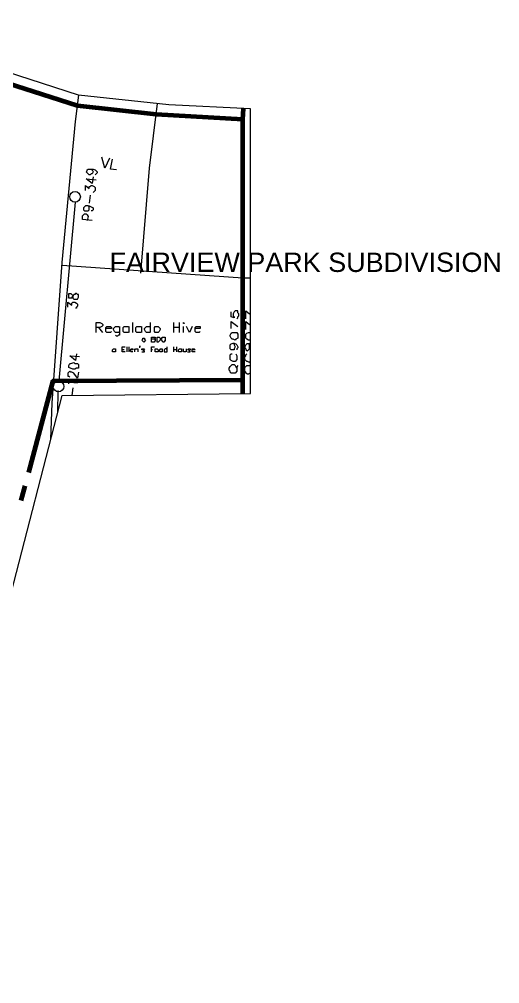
# Model space of a CAD drawing. Header units: millimetres. Extents: x 5.9 to 40.1, y 2 to 30.5.
# Drawn here: x 33.051 to 35.339, y 13.697 to 18.287 of the extents above; entities that cross this region are included whole.
import ezdxf

# ---------------------------------------------------------------- set-up
doc = ezdxf.new("R2010")
doc.units = ezdxf.units.MM
for name, color, linetype in [('PDF_0', 7, 'Continuous'), ('PDF_S31$BOUNDARY-NODE', 3, 'Continuous'), ('PDF_S31$STRAND', 7, 'Continuous'), ('PDF_Text', 7, 'Continuous')]:
    doc.layers.add(name, color=color, linetype=linetype)
for name, color, linetype, true_color in [('PDF_S31$Actives-NodeReceiver', 104, 'Continuous', 0x009525), ('PDF_S31$LOTS', 254, 'Continuous', 0xdcdcdc), ('PDF_S31$MDU', 153, 'Continuous', 0x6ea5dd), ('PDF_S31$ROAD', 8, 'Continuous', 0x808080), ('PDF_S31$SDU', 157, 'Continuous', 0x396472)]:
    doc.layers.add(name, color=color, linetype=linetype, true_color=true_color)
doc.styles.add('PDF Swiss721BT-LightCondensed', font='arial.ttf')

msp = doc.modelspace()

# ---------------------------------------------------------------- linework, layer by layer
at = {"layer": 'PDF_0', "lineweight": 9}
msp.add_lwpolyline([(26.1707, 9.0517), (29.0441, 9.0285), (29.0533, 9.9725), (33.014, 10.0928), (32.9955, 12.7302), (33.0001, 13.6648), (33.0001, 14.5856), (33.0001, 15.5064), (33.2546, 16.4965), (34.1523, 16.5058), (34.1523, 17.8615), (33.7636, 17.88), (33.3333, 17.9263), (32.8706, 18.0744), (31.8619, 18.19), (31.8665, 18.2363), (31.3622, 18.2826), (31.1632, 18.2085), (30.2471, 18.2872), (30.3304, 17.7643), (28.4009, 17.4636)], dxfattribs=at)
at = {"layer": 'PDF_S31$Actives-NodeReceiver', "lineweight": 18}
for points in [[(34.0875, 16.8621), (34.0921, 16.8667), (34.0921, 16.8713), (34.0968, 16.876), (34.0968, 16.8852), (34.0921, 16.8898), (34.0921, 16.8991), (34.0782, 16.8991), (34.0736, 16.8945), (34.069, 16.8852), (34.069, 16.876), (34.0736, 16.8713), (34.0736, 16.8667), (34.0597, 16.8713), (34.0597, 16.8945)], [(34.1291, 16.8621), (34.1291, 16.8991), (34.1476, 16.8852)], [(34.0597, 16.8158), (34.0597, 16.8482), (34.0921, 16.8251)], [(34.1291, 16.8112), (34.1291, 16.8482), (34.1476, 16.8343)], [(34.1476, 16.7603), (34.143, 16.7603), (34.1338, 16.7649), (34.1291, 16.7695), (34.1291, 16.788), (34.1338, 16.7927), (34.143, 16.7973), (34.1476, 16.7973)], [(34.069, 16.7464), (34.0736, 16.7464), (34.0829, 16.7418), (34.0875, 16.7371), (34.0921, 16.7279), (34.0921, 16.7233), (34.0875, 16.7186), (34.0875, 16.714)], [(34.1476, 16.7418), (34.143, 16.7418), (34.1338, 16.7418), (34.1291, 16.7371), (34.1245, 16.7279), (34.1245, 16.7233), (34.1291, 16.7186), (34.1291, 16.714), (34.1384, 16.7094), (34.1476, 16.7186), (34.1476, 16.7371), (34.143, 16.7418)], [(34.0829, 16.6955), (34.0875, 16.6862), (34.0875, 16.6677), (34.0782, 16.6585), (34.069, 16.6585), (34.0597, 16.6631), (34.0551, 16.6677), (34.0551, 16.6909), (34.0597, 16.6955), (34.0644, 16.6955)], [(34.1476, 16.6585), (34.1476, 16.6539), (34.1384, 16.6585), (34.1338, 16.6585), (34.1245, 16.6677), (34.1245, 16.6816), (34.1291, 16.6862), (34.1291, 16.6909), (34.1338, 16.6955)], [(34.0921, 16.64), (34.0829, 16.6261)], [(34.1476, 16.603), (34.143, 16.5983), (34.1384, 16.5983), (34.1291, 16.603), (34.1291, 16.6076), (34.1245, 16.6122), (34.1245, 16.6307), (34.1338, 16.64), (34.1476, 16.64)]]:
    msp.add_lwpolyline(points, dxfattribs=at)
for points in [[(34.0551, 16.7788), (34.0551, 16.7834), (34.0597, 16.7927), (34.0644, 16.7973), (34.0875, 16.7973), (34.0921, 16.788), (34.0921, 16.7695), (34.0829, 16.7649), (34.0782, 16.7603), (34.069, 16.7649), (34.0644, 16.7649), (34.0597, 16.7695)], [(34.0736, 16.7418), (34.0736, 16.7371), (34.0782, 16.7279), (34.0736, 16.7186), (34.0736, 16.714), (34.0597, 16.714), (34.0551, 16.7186), (34.0551, 16.7371), (34.0597, 16.7418), (34.069, 16.7464)], [(34.0505, 16.6168), (34.0505, 16.6261), (34.0551, 16.6353), (34.0644, 16.6446), (34.0736, 16.6446), (34.0875, 16.6307), (34.0875, 16.6122), (34.0782, 16.603), (34.0597, 16.603), (34.0551, 16.6076), (34.0551, 16.6122)]]:
    msp.add_lwpolyline(points, close=True, dxfattribs=at)
at = {"layer": 'PDF_S31$BOUNDARY-NODE', "lineweight": 60}
for points in [[(34.1153, 17.8106), (33.7035, 17.8337), (33.3287, 17.8754), (32.866, 18.0235), (32.4403, 18.0697)], [(34.1153, 16.5055), (34.1153, 17.8106), (34.1185, 17.8629)], [(33.0973, 16.131), (33.213, 16.5659), (34.1153, 16.5706)], [(33.0603, 15.9968), (33.0788, 16.0662)]]:
    msp.add_lwpolyline(points, dxfattribs=at)
at = {"layer": 'PDF_S31$LOTS', "lineweight": 0}
for points in [[(33.3287, 17.8754), (33.7035, 17.8337)], [(33.6294, 17.0795), (33.6711, 17.5793), (33.7087, 17.8859)], [(33.2546, 17.1166), (34.1153, 17.0564), (34.1476, 17.0564)], [(34.1153, 16.5055), (34.1153, 17.0564)], [(34.1153, 16.5706), (33.213, 16.5659)]]:
    msp.add_lwpolyline(points, dxfattribs=at)
at = {"layer": 'PDF_S31$MDU', "lineweight": 0}
for points in [[(33.4166, 16.7973), (33.4166, 16.8436), (33.4351, 16.8436), (33.4443, 16.8389), (33.449, 16.8343), (33.449, 16.8297), (33.4443, 16.8251), (33.4351, 16.8204), (33.4166, 16.8204)], [(33.449, 16.7973), (33.4305, 16.8204)], [(33.4906, 16.8019), (33.486, 16.7973), (33.4675, 16.7973), (33.4628, 16.8019), (33.4628, 16.8158), (33.4628, 16.8204), (33.4675, 16.8251), (33.486, 16.8251), (33.4906, 16.8204), (33.4906, 16.8158), (33.4628, 16.8158)], [(33.5276, 16.8019), (33.523, 16.7973), (33.5091, 16.7973), (33.5045, 16.8019), (33.4999, 16.8112), (33.4999, 16.8158), (33.5091, 16.8251), (33.523, 16.8251), (33.5276, 16.8204)], [(33.5276, 16.8251), (33.5276, 16.7834), (33.523, 16.7834), (33.5184, 16.7788), (33.5137, 16.7788), (33.5091, 16.7834)], [(33.5739, 16.8019), (33.5693, 16.7973), (33.5508, 16.7973), (33.5461, 16.8019), (33.5461, 16.8204), (33.5508, 16.8251), (33.5693, 16.8251), (33.5739, 16.8204)], [(33.5739, 16.7973), (33.5739, 16.8251)], [(33.5924, 16.7973), (33.5924, 16.8436)], [(33.634, 16.8019), (33.6294, 16.7973), (33.6109, 16.7973), (33.6063, 16.8019), (33.6063, 16.8204), (33.6109, 16.8251), (33.6294, 16.8251), (33.634, 16.8204)], [(33.634, 16.7973), (33.634, 16.8251)], [(33.6757, 16.8019), (33.6711, 16.7973), (33.6572, 16.7973), (33.6526, 16.8019), (33.6479, 16.8112), (33.6479, 16.8158), (33.6572, 16.8251), (33.6711, 16.8251), (33.6757, 16.8204)], [(33.6757, 16.7973), (33.6757, 16.8436)], [(33.7867, 16.7973), (33.7867, 16.8436)], [(33.8145, 16.8204), (33.7867, 16.8204)], [(33.8145, 16.7973), (33.8145, 16.8436)], [(33.833, 16.7973), (33.833, 16.8251)], [(33.8747, 16.8251), (33.8608, 16.7973), (33.8469, 16.8251)], [(33.9117, 16.8019), (33.907, 16.7973), (33.8932, 16.7973), (33.8885, 16.8019), (33.8885, 16.8158), (33.8885, 16.8204), (33.8932, 16.8251), (33.9117, 16.8251), (33.9117, 16.8158), (33.8885, 16.8158)]]:
    msp.add_lwpolyline(points, dxfattribs=at)
for points in [[(33.6988, 16.8251), (33.7127, 16.8251), (33.722, 16.8158), (33.722, 16.8112), (33.7173, 16.8019), (33.7127, 16.7973), (33.6988, 16.7973), (33.6942, 16.8019), (33.6942, 16.8204)], [(33.833, 16.8389), (33.833, 16.8436), (33.8376, 16.8389)]]:
    msp.add_lwpolyline(points, close=True, dxfattribs=at)
at = {"layer": 'PDF_S31$ROAD', "lineweight": 0}
msp.add_lwpolyline([(33.2013, 16.2891), (33.2084, 16.4595), (33.2546, 17.1304), (33.3194, 17.8014), (33.335, 17.9261)], dxfattribs=at)
at = {"layer": 'PDF_S31$SDU', "lineweight": 0}
for points in [[(33.4814, 17.6255), (33.4582, 17.5793), (33.4443, 17.6302)], [(33.5137, 17.57), (33.486, 17.5746), (33.4952, 17.6209)], [(33.6942, 16.7649), (33.6988, 16.7649), (33.6988, 16.7557), (33.6942, 16.7557), (33.6942, 16.751), (33.6803, 16.751), (33.6803, 16.7742), (33.6988, 16.7742), (33.6988, 16.7695), (33.6942, 16.7649), (33.6803, 16.7649)], [(33.5554, 16.7048), (33.5415, 16.7048), (33.5415, 16.7279), (33.5554, 16.7279)], [(33.5508, 16.714), (33.5415, 16.714)], [(33.5646, 16.7048), (33.5646, 16.7279)], [(33.5739, 16.7048), (33.5739, 16.7279)], [(33.5924, 16.7048), (33.5832, 16.7048), (33.5785, 16.7094), (33.5785, 16.714), (33.5832, 16.714), (33.5832, 16.7186), (33.5924, 16.7186), (33.5924, 16.714), (33.5785, 16.714)], [(33.6017, 16.7048), (33.6017, 16.7186)], [(33.6017, 16.714), (33.6063, 16.7186), (33.6155, 16.7186), (33.6155, 16.7048)], [(33.6248, 16.7233), (33.6248, 16.7279), (33.6248, 16.7325), (33.6248, 16.7279)], [(33.634, 16.7048), (33.6479, 16.7048), (33.6479, 16.7094), (33.6433, 16.7094), (33.6387, 16.714), (33.634, 16.714), (33.634, 16.7186), (33.6433, 16.7186), (33.6479, 16.714)], [(33.6803, 16.7048), (33.6803, 16.7279), (33.6942, 16.7279)], [(33.6849, 16.714), (33.6803, 16.714)], [(33.7544, 16.714), (33.7497, 16.7186), (33.7451, 16.7186), (33.7405, 16.714), (33.7405, 16.7048), (33.7544, 16.7048), (33.7544, 16.7279)], [(33.7867, 16.7048), (33.7867, 16.7279)], [(33.8006, 16.714), (33.7867, 16.714)], [(33.8006, 16.7048), (33.8006, 16.7279)], [(33.8469, 16.7094), (33.8423, 16.7048), (33.833, 16.7048), (33.833, 16.7186)], [(33.8469, 16.7048), (33.8469, 16.7186)], [(33.8515, 16.7048), (33.8654, 16.7048), (33.8654, 16.7094), (33.8608, 16.7094), (33.8561, 16.714), (33.8515, 16.714), (33.8561, 16.7186), (33.8654, 16.7186), (33.8654, 16.714)], [(33.8885, 16.7048), (33.8747, 16.7048), (33.8747, 16.714), (33.8747, 16.7186), (33.8839, 16.7186), (33.8885, 16.714), (33.8747, 16.714)]]:
    msp.add_lwpolyline(points, dxfattribs=at)
for points in [[(33.6387, 16.7695), (33.6479, 16.7695), (33.6479, 16.7649), (33.6526, 16.7603), (33.6433, 16.751), (33.634, 16.7603), (33.6387, 16.7649)], [(33.7081, 16.7742), (33.7173, 16.7742), (33.722, 16.7695), (33.722, 16.7603), (33.7127, 16.751), (33.7081, 16.751)], [(33.7312, 16.7742), (33.7451, 16.7742), (33.7451, 16.7557), (33.7405, 16.7557), (33.7405, 16.751), (33.7358, 16.751), (33.7312, 16.7557), (33.7312, 16.7603), (33.7266, 16.7603), (33.7266, 16.7695), (33.7312, 16.7695)], [(33.4999, 16.7186), (33.5091, 16.7186), (33.5091, 16.7048), (33.4952, 16.7048), (33.4952, 16.714)], [(33.6988, 16.7186), (33.7081, 16.7186), (33.7127, 16.714), (33.7127, 16.7048), (33.6988, 16.7048)], [(33.722, 16.7186), (33.7312, 16.7186), (33.7312, 16.7048), (33.722, 16.7048), (33.7173, 16.7094), (33.7173, 16.714), (33.722, 16.714)], [(33.8145, 16.7186), (33.8238, 16.7186), (33.8238, 16.7048), (33.8099, 16.7048), (33.8099, 16.714)]]:
    msp.add_lwpolyline(points, close=True, dxfattribs=at)
at = {"layer": 'PDF_S31$STRAND', "lineweight": 0}
for points in [[(33.3981, 17.57), (33.4027, 17.5608), (33.3981, 17.5515), (33.3934, 17.5515), (33.3888, 17.5469), (33.3842, 17.5469), (33.3703, 17.5608), (33.3749, 17.5654), (33.3749, 17.57), (33.3796, 17.5746), (33.3888, 17.5746)], [(33.3009, 16.9639), (33.3009, 16.9592), (33.287, 16.9592), (33.287, 16.9824), (33.2963, 16.9824), (33.3055, 16.9731), (33.3055, 16.9685), (33.3055, 16.9592), (33.3102, 16.9546), (33.3287, 16.9546), (33.3333, 16.9639), (33.3333, 16.9777), (33.3287, 16.9777), (33.324, 16.9824), (33.3194, 16.9824), (33.3148, 16.9777), (33.3102, 16.9777), (33.3055, 16.9685)], [(33.287, 16.6307), (33.287, 16.64), (33.2917, 16.6492), (33.2963, 16.6492), (33.3102, 16.6539), (33.3148, 16.6492), (33.3287, 16.6492), (33.3333, 16.6446), (33.3333, 16.6261), (33.324, 16.6261), (33.3148, 16.6215), (33.3055, 16.6215)]]:
    msp.add_lwpolyline(points, close=True, dxfattribs=at)
for points in [[(33.4027, 17.5376), (33.3981, 17.5052), (33.3703, 17.5284), (33.4166, 17.5237)], [(33.3888, 17.5746), (33.4027, 17.5746), (33.412, 17.57), (33.4212, 17.5608), (33.4212, 17.5561), (33.412, 17.5469)], [(33.3657, 17.4728), (33.3657, 17.496), (33.3842, 17.4821), (33.3842, 17.4913), (33.3888, 17.4913), (33.3934, 17.496), (33.3981, 17.496), (33.4073, 17.4913), (33.412, 17.4867), (33.412, 17.4728), (33.4027, 17.4636)], [(33.3888, 17.4497), (33.3842, 17.4127)], [(33.3796, 17.3988), (33.3657, 17.3988), (33.3564, 17.3896), (33.3564, 17.3803), (33.3611, 17.3757), (33.3796, 17.3757), (33.3842, 17.3803), (33.3842, 17.3942), (33.3796, 17.3988), (33.3842, 17.3988), (33.4027, 17.3896), (33.4027, 17.3803), (33.3981, 17.3757), (33.3934, 17.3757)], [(33.3981, 17.3294), (33.3518, 17.334), (33.3518, 17.3525), (33.3611, 17.3618), (33.3703, 17.3618), (33.3749, 17.3572), (33.3796, 17.3479), (33.3749, 17.3294)], [(33.2824, 16.9176), (33.2824, 16.9407), (33.3009, 16.9269), (33.3009, 16.9361), (33.3055, 16.9407), (33.3148, 16.9407), (33.324, 16.9361), (33.3287, 16.9315), (33.3287, 16.9222), (33.324, 16.9176), (33.324, 16.913), (33.3194, 16.913)], [(33.324, 16.6955), (33.3194, 16.6631), (33.2917, 16.6862), (33.3379, 16.6816)], [(33.3333, 16.6076), (33.3287, 16.5798), (33.3102, 16.603), (33.3009, 16.6076), (33.2963, 16.6076), (33.2917, 16.6122), (33.2824, 16.603), (33.2824, 16.5891), (33.287, 16.5891), (33.2917, 16.5845)], [(33.287, 16.5521), (33.287, 16.5567), (33.2778, 16.5613), (33.3287, 16.5567)], [(33.3055, 16.5336), (33.301, 16.497)]]:
    msp.add_lwpolyline(points, dxfattribs=at)
at = {"layer": 'PDF_S31$STRAND', "color": 254, "lineweight": 0, "true_color": 0xdcdcdc}
for points in [[(33.2408, 16.5659), (33.3194, 17.4173)], [(33.234, 16.4162), (33.2361, 16.5197)]]:
    msp.add_lwpolyline(points, dxfattribs=at)
at = {"layer": 'PDF_S31$STRAND', "lineweight": 0}
for centre in [(33.3166, 17.4422), (33.2379, 16.5399)]:
    msp.add_circle(centre, 0.0255, dxfattribs=at)

# ---------------------------------------------------------------- texts
at = {"layer": 'PDF_Text', "color": 4, "insert": (33.4809, 17.13), "char_height": 0.091869, "attachment_point": 4, "style": 'PDF Swiss721BT-LightCondensed'}
msp.add_mtext('FAIRVIEW PARK SUBDIVISION', dxfattribs=at)

doc.saveas('drawing.dxf')
